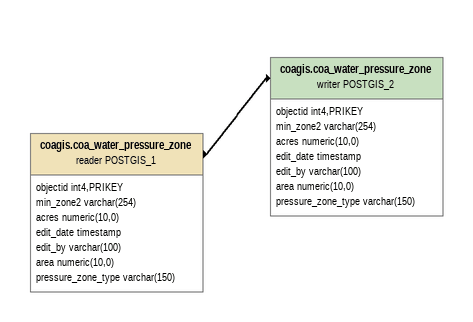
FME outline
coagis.coa_water_pressure_zone (reader POSTGIS_1)
    attributes: objectid int4,PRIKEY, min_zone2 varchar(254), acres numeric(10,0), edit_date timestamp, edit_by varchar(100), area numeric(10,0), pressure_zone_type varchar(150)
    -> coagis.coa_water_pressure_zone (writer POSTGIS_2)
coagis.coa_water_pressure_zone (writer POSTGIS_2)
    attributes: objectid int4,PRIKEY, min_zone2 varchar(254), acres numeric(10,0), edit_date timestamp, edit_by varchar(100), area numeric(10,0), pressure_zone_type varchar(150)
